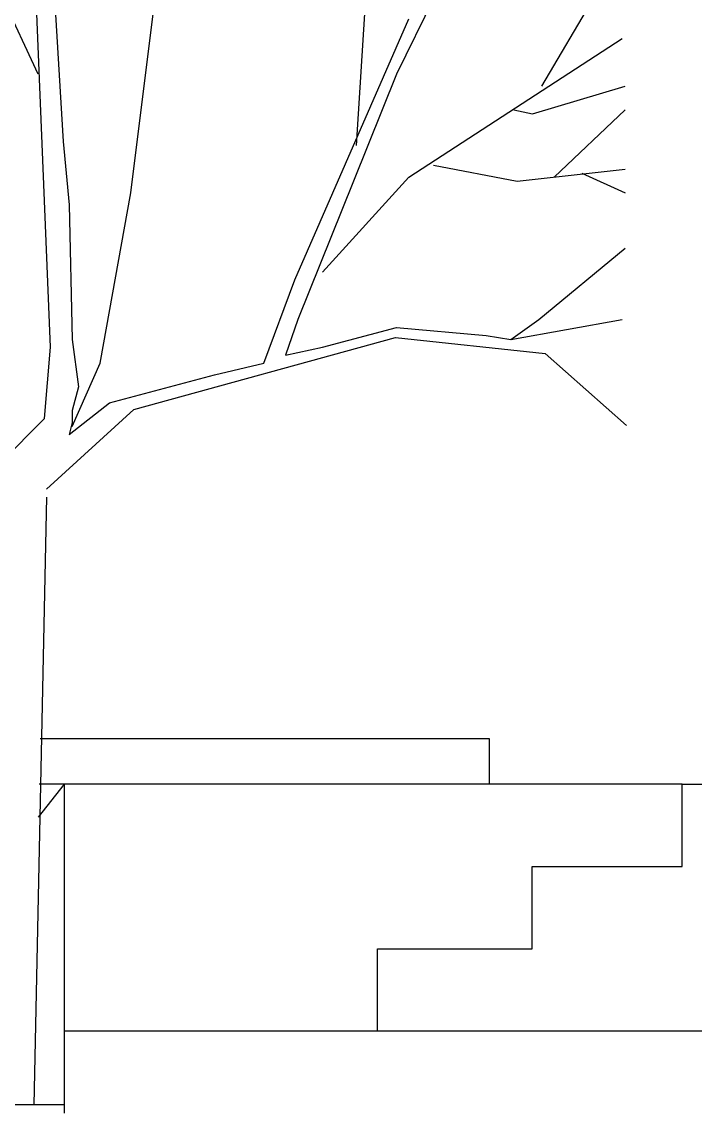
# Model space of a CAD drawing. Header units: metres. Extents: x -28 to 260, y 30 to 125.
# Drawn here: x 196.023 to 197.496, y 112.395 to 114.783 of the extents above; entities that cross this region are included whole.
import ezdxf

# ---------------------------------------------------------------- set-up
doc = ezdxf.new("R2010")
doc.units = ezdxf.units.M
doc.header["$LTSCALE"] = 0.01
doc.header["$MEASUREMENT"] = 0
for name, color, linetype in [('0.1', 2, 'Continuous'), ('0.18', 1, 'Continuous'), ('tierra', 9, 'Continuous')]:
    doc.layers.add(name, color=color, linetype=linetype)

# ---------------------------------------------------------------- blocks, each defined once
blk = doc.blocks.new('BAUM_IM_WINTER')
for p, q in [((113.9, 2614.7), (-215.1, 3317.7)), ((348.9, 2313.4), (466.4, 3257.5)), ((920.8, 2433.9), (967.8, 3167.1)), ((145.2, 2966.2), (176.6, 2443.9)), ((145.2, 1921.7), (106.1, 2865.8)), ((1140.2, 2855.7), (1022.7, 2614.7)), ((1390.9, 2584.5), (1563.3, 2875.8)), ((764.2, 2092.4), (1054, 2755.3)), ((1054, 2353.5), (1594.6, 2705.1)), ((1022.7, 2614.7), (913, 2343.5)), ((1367.4, 2514.2), (1602.4, 2584.5)), ((1320.4, 2524.3), (1367.4, 2514.2)), ((1422.2, 2353.5), (1602.4, 2524.3)), ((176.6, 2443.9), (192.2, 2283.2)), ((1116.7, 2383.7), (1328.2, 2343.5)), ((1328.2, 2343.5), (1602.4, 2373.6)), ((1492.8, 2363.6), (1602.4, 2313.4)), ((913, 2343.5), (772, 1992)), ((834.7, 2112.5), (1054, 2353.5)), ((270.6, 1881.5), (348.9, 2313.4)), ((192.2, 2283.2), (200.1, 1941.7)), ((1383.1, 1992), (1602.4, 2172.8)), ((685.8, 1881.5), (764.2, 2092.4)), ((772, 1992), (740.6, 1901.6)), ((834.7, 1921.7), (1022.7, 1971.9)), ((1022.7, 1971.9), (1249.9, 1951.8)), ((1312.6, 1941.7), (1594.6, 1992)), ((1312.6, 1941.7), (1383.1, 1992)), ((200.1, 1941.7), (215.7, 1821.2)), ((355.9, 1764.2), (1020.2, 1946.7)), ((1020.2, 1946.7), (1399.9, 1906.1)), ((1249.9, 1951.8), (1312.6, 1941.7)), ((129.6, 1740.9), (145.2, 1921.7)), ((740.6, 1901.6), (834.7, 1921.7)), ((1399.9, 1906.1), (1605.5, 1723.6)), ((200.1, 1720.8), (270.6, 1881.5)), ((560.5, 1851.4), (685.8, 1881.5)), ((294.1, 1781.1), (560.5, 1851.4)), ((215.7, 1821.2), (200.1, 1761)), ((192.2, 1700.7), (294.1, 1781.1)), ((134.5, 1561.4), (355.9, 1764.2)), ((200.1, 1761), (200.1, 1730.8)), ((19.9, 1630.4), (129.6, 1740.9)), ((200.1, 1730.8), (192.2, 1700.7)), ((134.5, 1541.1), (102.8, 0))]:
    blk.add_line(p, q)
blk = doc.blocks.new('Bauma5')
blk.add_blockref('BAUM_IM_WINTER', (818, 116.1))

msp = doc.modelspace()

# ---------------------------------------------------------------- linework, layer by layer
at = {"layer": '0.18'}
for p, q in [((196.0634, 113.2152), (197.0455, 113.2152)), ((197.0455, 113.2152), (197.0455, 113.1152)), ((196.0599, 113.0432), (196.1161, 113.1152)), ((197.4674, 113.1152), (196.0613, 113.1152)), ((196.1161, 112.5752), (196.1161, 113.1152))]:
    msp.add_line(p, q, dxfattribs=at)
at = {"layer": 'tierra'}
for p, q in [((197.4674, 113.1152), (244.3472, 113.1152)), ((197.4674, 112.9352), (197.4674, 113.1152)), ((197.1393, 112.7552), (197.1393, 112.9352)), ((197.1393, 112.9352), (197.4674, 112.9352)), ((196.8015, 112.5752), (196.8015, 112.7552)), ((196.8015, 112.7552), (197.1393, 112.7552)), ((196.1161, 112.3952), (196.1161, 112.5752)), ((196.1161, 112.5752), (196.8015, 112.5752)), ((196.8015, 112.5752), (259.8868, 112.5752)), ((186.6144, 112.4139), (196.1161, 112.4139))]:
    msp.add_line(p, q, dxfattribs=at)

# ---------------------------------------------------------------- block references
at = {"layer": '0.1', "xscale": 0.0008625000000000002, "yscale": 0.0008625000000000002, "zscale": 0.0008625000000000002}
msp.add_blockref('Bauma5', (195.2554, 112.3137), dxfattribs=at)

doc.saveas('drawing.dxf')
